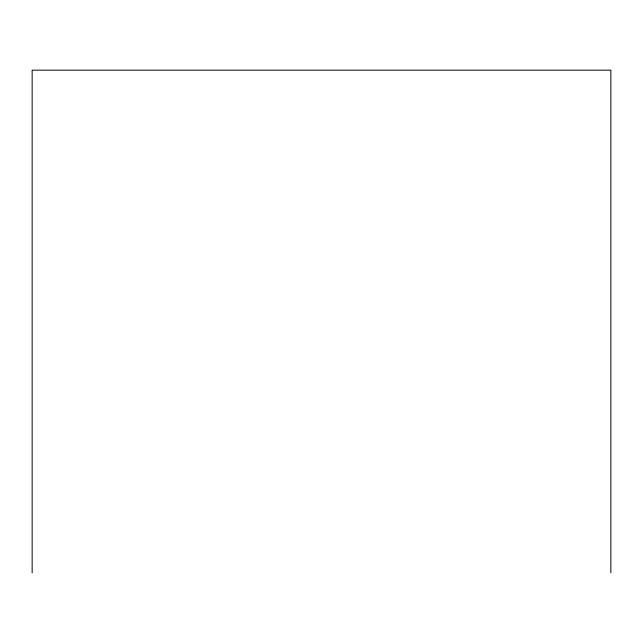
<?xml version="1.0" encoding="UTF-8"?>
<svg xmlns="http://www.w3.org/2000/svg" width="643" height="643" viewBox="0 0 643 643"><rect width="100%" height="100%" fill="white"/><g stroke="black" fill="none" stroke-linecap="round" stroke-linejoin="round"><path stroke-width="0.96" d="M610.85 572.849L610.85 70.151L32.15 70.151L32.15 572.849"/></g></svg>
